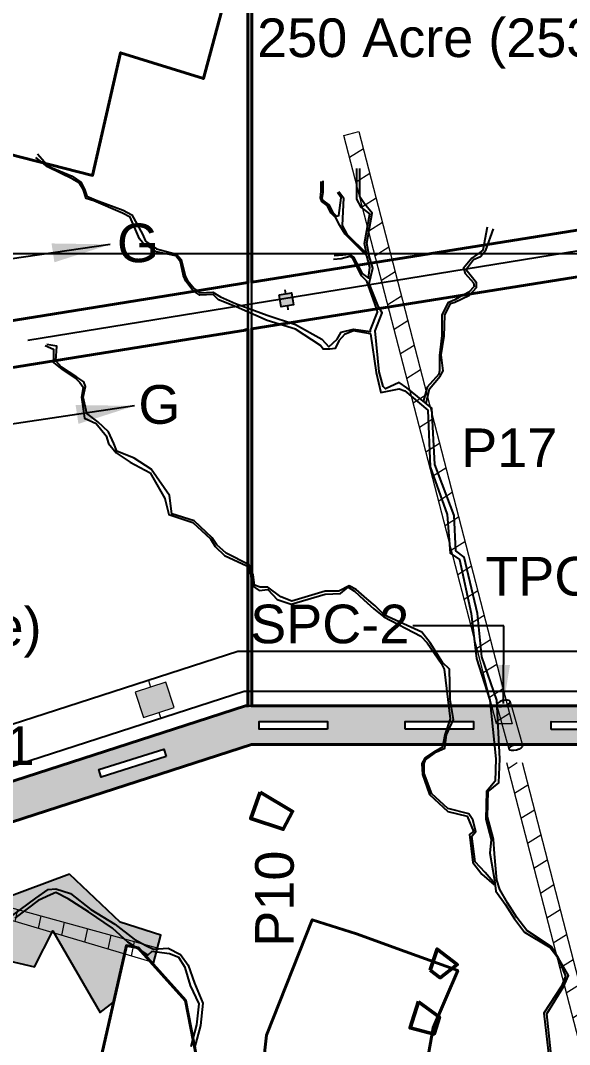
# Model space of a CAD drawing. Header units: metres. Extents: x 201400 to 215600, y 173235 to 1738400.
# Drawn here: x 206369 to 207079, y 1735476 to 1736801 of the extents above; entities that cross this region are included whole.
import ezdxf

# ---------------------------------------------------------------- set-up
doc = ezdxf.new("R2010")
doc.units = ezdxf.units.M
doc.layers.add('250Acres', color=7, linetype='Continuous', lineweight=25)
for name, color, linetype in [('400 KV POWER LINE', 1, 'Continuous'), ('A-BLDG-FPRT', 7, 'Continuous'), ('GRID LINES', 250, 'Continuous'), ('name power lines', 1, 'Continuous'), ('Names', 1, 'Continuous'), ('new streem', 7, 'Continuous'), ('SINGLE PIPE CULVERT', 7, 'Continuous')]:
    doc.layers.add(name, color=color, linetype=linetype)
doc.layers.add('STREAM', color=7, linetype='Continuous', lineweight=0, true_color=0x3dcfff)
doc.layers.add('WELL', color=7, linetype='Continuous', true_color=0x3dcfff)
doc.styles.get("Standard").update_dxf_attribs({"font": 'arial.ttf', "height": 50})
doc.linetypes.add('ZIGZAG', pattern='A,0.0001,-0.2,[131,ltypeshp.shx,S=0.2,R=0,X=-0.2,Y=0],-0.4,[131,ltypeshp.shx,S=0.2,R=180,X=0.2,Y=0],-0.2', length=0.8001)
doc.dimstyles.get("Standard").update_dxf_attribs({"dimtxt": 50, "dimasz": 0.18, "dimexe": 0.18, "dimexo": 0.0625, "dimgap": 0.09, "dimtad": 0, "dimtih": 1, "dimtoh": 1, "dimdec": 4, "dimzin": 0, "dimdsep": 46, "dimtxsty": 'Standard', "dimcen": 0.09, "dimadec": 0, "dimazin": 0, "dimtfac": 1, "dimtdec": 4, "dimtofl": 0, "dimtmove": 0, "dimatfit": 3, "dimfxl": 1, "dimtolj": 1, "dimtzin": 0, "dimarcsym": 0})

# ---------------------------------------------------------------- blocks, each defined once
blk = doc.blocks.new('SINGLE PIPE CULVERT')
blk.add_ellipse((-78.7, 2), major_axis=(0, 9.01), ratio=0.414752)
at = {"extrusion": (0, 0, -1)}
blk.add_ellipse((-19.6, 2), major_axis=(0, 9.01), ratio=0.414752, dxfattribs=at)
at = {"layer": 'name power lines', "color": 0, "linetype": 'Continuous', "lineweight": 9, "ltscale": 190}
for p, q in [((-19.8, 11), (-78.5, 11)), ((-19.8, -7), (-78.5, -7))]:
    blk.add_line(p, q, dxfattribs=at)
blk = doc.blocks.new('tmt')
at = {"layer": 'Names', "linetype": 'Continuous', "lineweight": 9, "ltscale": 50}
h = blk.add_hatch(color=253, dxfattribs=at)
h.dxf.hatch_style = 1
h.paths.add_polyline_path([(15.1, -17.1), (-22.8, 0.9), (-37.6, -30.2), (0.3, -48.3)])
at = {"layer": 'Names', "color": 253, "linetype": 'Continuous', "lineweight": 9, "ltscale": 50}
for p, q in [((0, 0), (-3.8, -8.1)), ((-18.7, -39.2), (-22.2, -46.6))]:
    blk.add_line(p, q, dxfattribs=at)
blk.add_lwpolyline([(15.1, -17.1), (-22.8, 0.9), (-37.6, -30.2), (0.3, -48.3)], close=True, dxfattribs=at)

msp = doc.modelspace()

# ---------------------------------------------------------------- hatches: boundary and pattern name
h = msp.add_hatch(color=253)
h.dxf.hatch_style = 1
h.paths.add_polyline_path([(206668.2, 1736904.1), (206814.5, 1736861.3), (206808.3, 1736973.9), (206795.7, 1737126.3), (206752.4, 1737304.9), (206698.6, 1737578.4), (206707.2, 1737661.2), (206721.2, 1737788), (206710.6, 1737917.9), (206705.5, 1737919.1), (206716.2, 1737788), (206702.2, 1737661.8), (206693.5, 1737578.2), (206747.5, 1737303.8), (206790.8, 1737125.5), (206803.3, 1736973.5), (206809.2, 1736868.1), (206668.2, 1736909.4), (206663.2, 1736910.8), (206663.2, 1736462.2), (206663.2, 1735914.5), (206668.2, 1735914.5), (206668.2, 1736402.6)])
h = msp.add_hatch(color=253)
h.dxf.hatch_style = 1
h.paths.add_polyline_path([(205536.4, 1735498.4), (206667.9, 1735864.5), (206660, 1735914.5), (206597.5, 1735894.3), (205917.7, 1735674.3), (205691.2, 1735601), (204361.4, 1735170.8), (204347.2, 1735166.2), (204350.5, 1735154.1), (204353.5, 1735145.1), (204355.3, 1735139.4), (204357.3, 1735130), (204360.6, 1735118), (204533, 1735173.7), (205284.8, 1735417), (205337.6, 1735434.1)])
h.paths.add_polyline_path([(205329.5, 1735451.9), (205245.4, 1735425.3), (205242.4, 1735434.8), (205326.5, 1735461.4)], flags=16)
h.paths.add_polyline_path([(205447.1, 1735501), (205531.2, 1735527.7), (205534.2, 1735518.1), (205450.1, 1735491.5)], flags=16)
h.paths.add_polyline_path([(205124.9, 1735385.7), (205040.7, 1735359), (205037.7, 1735368.6), (205121.8, 1735395.2)], flags=16)
h.paths.add_polyline_path([(205651.7, 1735567.2), (205735.9, 1735593.9), (205738.9, 1735584.4), (205654.8, 1735557.7)], flags=16)
h.paths.add_polyline_path([(204920.2, 1735319.5), (204836, 1735292.8), (204833, 1735302.3), (204917.2, 1735329)], flags=16)
h.paths.add_polyline_path([(205859.4, 1735623.9), (205856.4, 1735633.5), (205940.6, 1735660.1), (205943.6, 1735650.6)], flags=16)
h.paths.add_polyline_path([(204712.5, 1735262.8), (204715.5, 1735253.2), (204631.3, 1735226.6), (204628.3, 1735236.1)], flags=16)
h.paths.add_polyline_path([(206064.1, 1735690.2), (206061.1, 1735699.7), (206145.3, 1735726.4), (206148.3, 1735716.8)], flags=16)
h.paths.add_polyline_path([(204507.8, 1735196.5), (204510.8, 1735187), (204426.7, 1735160.4), (204423.6, 1735169.9)], flags=16)
h.paths.add_polyline_path([(206268.8, 1735756.4), (206265.8, 1735765.9), (206349.9, 1735792.6), (206353, 1735783)], flags=16)
h.paths.add_polyline_path([(206473.5, 1735822.6), (206470.5, 1735832.1), (206554.6, 1735858.8), (206557.6, 1735849.3)], flags=16)
h = msp.add_hatch(color=253)
h.dxf.hatch_style = 1
h.paths.add_polyline_path([(208214.3, 1735914.5), (206660, 1735914.5), (206667.9, 1735864.5), (206866.8, 1735864.5), (207010.8, 1735864.5), (208203.2, 1735864.5), (208593.6, 1735682.5), (209447.8, 1735284.3), (209506.4, 1735312.1), (208785.3, 1735648.3)])
h.paths.add_polyline_path([(207055.6, 1735884.2), (207055.6, 1735894.2), (207143.9, 1735894.1), (207143.9, 1735884.1)], flags=16)
h.paths.add_polyline_path([(206955, 1735884.4), (206866.8, 1735884.5), (206866.8, 1735894.5), (206955.1, 1735894.4)], flags=16)
h.paths.add_polyline_path([(207244.4, 1735884.5), (207244.4, 1735894.5), (207332.7, 1735894.4), (207332.7, 1735884.4)], flags=16)
h.paths.add_polyline_path([(206766.2, 1735884.4), (206678, 1735884.5), (206678, 1735894.5), (206766.2, 1735894.4)], flags=16)
h.paths.add_polyline_path([(207433.2, 1735884.5), (207433.3, 1735894.5), (207521.5, 1735894.4), (207521.5, 1735884.4)], flags=16)
h.paths.add_polyline_path([(207622.1, 1735884.5), (207622.1, 1735894.5), (207710.3, 1735894.4), (207710.3, 1735884.4)], flags=16)
h.paths.add_polyline_path([(207810.9, 1735884.5), (207810.9, 1735894.5), (207899.2, 1735894.4), (207899.1, 1735884.4)], flags=16)
h.paths.add_polyline_path([(207999.7, 1735884.5), (207999.7, 1735894.5), (208088, 1735894.4), (208088, 1735884.4)], flags=16)
h.paths.add_polyline_path([(208213.7, 1735881.7), (208217.9, 1735890.7), (208297.9, 1735853.3), (208293.6, 1735844.2)], flags=16)
h.paths.add_polyline_path([(208367.5, 1735809.9), (208371.7, 1735819), (208451.7, 1735781.6), (208447.5, 1735772.5)], flags=16)
h.paths.add_polyline_path([(208521.3, 1735738.2), (208525.6, 1735747.3), (208605.5, 1735709.9), (208601.3, 1735700.8)], flags=16)
h.paths.add_polyline_path([(208675.1, 1735666.5), (208679.4, 1735675.6), (208759.3, 1735638.2), (208755.1, 1735629.1)], flags=16)
h.paths.add_polyline_path([(208828.9, 1735594.8), (208833.2, 1735603.9), (208913.1, 1735566.5), (208908.9, 1735557.4)], flags=16)
h.paths.add_polyline_path([(208982.8, 1735523.1), (208987, 1735532.2), (209066.9, 1735494.8), (209062.7, 1735485.7)], flags=16)
h.paths.add_polyline_path([(209136.6, 1735451.4), (209140.8, 1735460.5), (209220.8, 1735423), (209216.5, 1735414)], flags=16)
h.paths.add_polyline_path([(209290.4, 1735379.7), (209294.6, 1735388.8), (209374.6, 1735351.3), (209370.3, 1735342.3)], flags=16)
at = {"layer": 'name power lines', "linetype": 'Continuous', "ltscale": 190}
h = msp.add_hatch(color=1, dxfattribs=at)
h.paths.add_polyline_path([(201640, 1735685.8), (201655.8, 1735688), (201658, 1735672.2), (201642.2, 1735670)])
h.paths.add_polyline_path([(202044, 1735744.8), (202059.8, 1735747), (202062, 1735731.2), (202046.2, 1735729)])
h.paths.add_polyline_path([(202465, 1735801.8), (202480.8, 1735804), (202483, 1735788.2), (202467.2, 1735786)])
h.paths.add_polyline_path([(202891, 1735863.8), (202906.8, 1735866), (202909, 1735850.2), (202893.2, 1735848)])
h.paths.add_polyline_path([(203298, 1735920.8), (203313.8, 1735923), (203316, 1735907.2), (203300.2, 1735905)])
h.paths.add_polyline_path([(203725, 1735982.8), (203740.8, 1735985), (203743, 1735969.2), (203727.2, 1735967)])
h.paths.add_polyline_path([(204121, 1736037.8), (204136.8, 1736040), (204139, 1736024.2), (204123.2, 1736022)])
h.paths.add_polyline_path([(204548, 1736095.8), (204563.8, 1736098), (204566, 1736082.2), (204550.2, 1736080)])
h.paths.add_polyline_path([(204985.8, 1736168.6), (205001.6, 1736171.2), (205004.2, 1736155.4), (204988.4, 1736152.8)])
h.paths.add_polyline_path([(205407.8, 1736238.6), (205423.6, 1736241.2), (205426.2, 1736225.4), (205410.4, 1736222.8)])
h.paths.add_polyline_path([(205839.8, 1736307.6), (205855.6, 1736310.2), (205858.2, 1736294.4), (205842.4, 1736291.8)])
h.paths.add_polyline_path([(206269.8, 1736375.6), (206285.6, 1736378.2), (206288.2, 1736362.4), (206272.4, 1736359.8)])
h.paths.add_polyline_path([(206703.8, 1736446.6), (206719.6, 1736449.2), (206722.2, 1736433.4), (206706.4, 1736430.8)])
h.paths.add_polyline_path([(207133.8, 1736514.6), (207149.6, 1736517.2), (207152.2, 1736501.4), (207136.4, 1736498.8)])
h.paths.add_polyline_path([(207574.8, 1736586.6), (207590.6, 1736589.2), (207593.2, 1736573.4), (207577.4, 1736570.8)])
h.paths.add_polyline_path([(207987.8, 1736653.6), (208003.6, 1736656.2), (208006.2, 1736640.4), (207990.4, 1736637.8)])
h.paths.add_polyline_path([(208422.8, 1736723.6), (208438.6, 1736726.2), (208441.2, 1736710.4), (208425.4, 1736707.8)])
at = {"layer": 'new streem'}
h = msp.add_hatch(color=151, dxfattribs=at)
h.dxf.hatch_style = 1
h.paths.add_polyline_path([(206432.7, 1735697), (206313.1, 1735652.6), (206176.2, 1735736.4), (206126.5, 1735644.9), (206267, 1735605.2), (206387.3, 1735577.1), (206410.9, 1735623.4), (206472, 1735518.1), (206489.6, 1735531.2), (206506.2, 1735604.4), (206521.4, 1735601.4), (206540.5, 1735580.1), (206550.5, 1735618), (206497.9, 1735634.9)])
at = {"layer": 'STREAM'}
h = msp.add_hatch(dxfattribs=at)
h.set_pattern_fill('ANSI31', color=256, scale=250, angle=-12.8183)
h.set_pattern_definition([(32.1817137, (-395705.843, 60162.486), (-16.6439432, 26.4488498), [])])
h.paths.add_polyline_path([(207005.1, 1735891.2), (206984.8, 1735891.2), (206787.5, 1736652.7), (206806.9, 1736657.7)])
h = msp.add_hatch(dxfattribs=at)
h.set_pattern_fill('ANSI31', color=256, scale=10, angle=-12.8183)
h.set_pattern_definition([(32.1817, (199283.48, 1731503.185), (-16.91025, 26.87203), [])])
h.paths.add_polyline_path([(207122.6, 1735124.1), (207101.3, 1735118), (207120.2, 1735231.6), (207120.5, 1735367.5), (206997.8, 1735841.2), (207018, 1735841.2), (207140.5, 1735367.5), (207140.2, 1735230)])
h = msp.add_hatch(dxfattribs=at)
h.set_pattern_fill('ANSI31', color=256, scale=250, angle=33.2382)
h.set_pattern_definition([(78.2381867, (995193.838, 139528.527), (-30.59385827, 6.37011275), [])])
h.paths.add_polyline_path([(206152.9, 1735697.9), (206172.7, 1735704.3), (206545.7, 1735601.8), (206540.6, 1735582.6)])

# ---------------------------------------------------------------- linework, layer by layer
at = {"color": 1, "linetype": 'Continuous', "ltscale": 50}
for p, q in [((206710.9, 1736452.8), (206711.7, 1736447.9)), ((206714.3, 1736432.1), (206715.1, 1736427.2))]:
    msp.add_line(p, q, dxfattribs=at)
at = {"color": 7}
msp.add_line((206585, 1735909.5), (206585, 1735909.5), dxfattribs=at)
msp.add_line((206585, 1735909.5), (206585, 1735909.5), dxfattribs=at)
at = {"color": 1, "flags": 128}
msp.add_lwpolyline([(206668.2, 1736904.1), (206814.5, 1736861.3), (206808.3, 1736973.9), (206795.7, 1737126.3), (206752.4, 1737304.9), (206698.6, 1737578.4), (206707.2, 1737661.2), (206721.2, 1737788), (206710.6, 1737917.9), (206705.5, 1737919.1), (206716.2, 1737788), (206702.2, 1737661.8), (206693.5, 1737578.2), (206747.5, 1737303.8), (206790.8, 1737125.5), (206803.3, 1736973.5), (206809.2, 1736868.1), (206668.2, 1736909.4), (206663.2, 1736910.8), (206663.2, 1736462.2), (206663.2, 1735914.5), (206668.2, 1735914.5), (206668.2, 1736402.6)], close=True, dxfattribs=at)
at = {"color": 6, "flags": 128}
for points in [[(206663.2, 1735914.5), (206663.2, 1736909.4)], [(206668.2, 1735914.5), (206668.2, 1736904.1)]]:
    msp.add_lwpolyline(points, dxfattribs=at)
at = {"color": 1, "linetype": 'Continuous', "ltscale": 50}
msp.add_lwpolyline([(206703.8, 1736446.6), (206719.6, 1736449.2), (206722.2, 1736433.4), (206706.4, 1736430.8), (206703.8, 1736446.6)], dxfattribs=at)
at = {"color": 253}
for points in [[(208228.9, 1735984.8), (206650.3, 1735984.8), (204441.7, 1735270.2)], [(209512.1, 1735329.6), (208217.4, 1735933.2), (206658.4, 1735933.2), (204457.7, 1735221.2)]]:
    msp.add_lwpolyline(points, dxfattribs=at)
at = {"flags": 128}
for points in [[(208214.3, 1735914.5), (206660, 1735914.5)], [(208203.2, 1735864.5), (206667.9, 1735864.5)]]:
    msp.add_lwpolyline(points, dxfattribs=at)
at = {"layer": '250Acres', "color": 5, "lineweight": 40, "flags": 128}
for points in [[(207277.6, 1737814.5), (207265.4, 1737813.2), (207243.4, 1737714), (207220.8, 1737615.5), (207153.2, 1737659.2), (207020.4, 1737744.9), (206901.6, 1737821.1), (206916.1, 1737870.6), (206710.6, 1737917.9), (206721.2, 1737788), (206707.3, 1737661.8), (206698.6, 1737578.4), (206752.4, 1737304.9), (206795.7, 1737126.3), (206808.3, 1736973.9), (206814.5, 1736861.3), (206668.2, 1736904.1), (206668.2, 1736463), (207235, 1736553.5), (207277.6, 1736560.3)], [(207277.6, 1736499.5), (207176, 1736483.4), (206668.2, 1736402.6), (206668.2, 1735914.5), (207235, 1735914.5), (207277.6, 1735914.5)], [(206663.2, 1736401.8), (206660, 1736401.2), (206660, 1736400.9), (206597.5, 1736390.9), (205326.3, 1736186.5), (205347.8, 1736180.1), (205346.8, 1736177.5), (205397.3, 1736031.4), (205528.1, 1736073.8), (205613.6, 1735826.1), (205691.2, 1735601), (205917.7, 1735674.3), (206597.5, 1735894.3), (206660, 1735914.5), (206663.2, 1735914.5)]]:
    msp.add_lwpolyline(points, close=True, dxfattribs=at)
for points in [[(205487.1, 1736958.1), (205505.3, 1736783.2), (205490.4, 1736751.2), (205474, 1736691.7), (205461.6, 1736658.2), (205345.3, 1736705.2), (205323.7, 1736673.6), (205320.9, 1736643.1), (205269.9, 1736452), (205243.2, 1736336), (205219.8, 1736229.6), (206597.5, 1736451.6), (206663.2, 1736462.2), (206663.2, 1736910.8)], [(206631.5, 1736822.6), (206605.6, 1736726.1), (206498.6, 1736759.7), (206462.4, 1736600.9), (206281.5, 1736647.1), (206164.3, 1736679.6), (206127.7, 1736559.9), (206099.6, 1736469.9), (205924.7, 1736529.5), (205836.7, 1736559.6), (205872.2, 1736640.3), (205766.7, 1736685.9), (205732.1, 1736671.6), (205672.2, 1736695.1), (205587.3, 1736726.2), (205533, 1736810.9)], [(207165, 1735294), (207165, 1735864.5), (207010.8, 1735864.5), (206866.8, 1735864.5), (206667.9, 1735864.5), (205679.1, 1735544.6)], [(206678.5, 1735409.9), (206687.4, 1735488.8), (206746.5, 1735638), (206803.7, 1735619.5), (206866.8, 1735596.7), (206934.7, 1735572.2), (206902.9, 1735498.3), (206879.6, 1735367.4)], [(206409.4, 1735177.4), (206506.2, 1735604.4), (206521.4, 1735601.4), (206582.4, 1735533.6), (206607, 1735407.5)]]:
    msp.add_lwpolyline(points, dxfattribs=at)
at = {"layer": '250Acres', "color": 3, "flags": 128}
msp.add_lwpolyline([(205691.2, 1735601), (206660, 1735914.5), (206668.2, 1735914.5), (207277.6, 1735914.5), (207817.5, 1735914.5), (208017.5, 1735923.1), (208215.2, 1735923.1), (208825.8, 1735629.4)], dxfattribs=at)
at = {"layer": '400 KV POWER LINE', "linetype": 'ZIGZAG', "ltscale": 50, "elevation": 302.5}
msp.add_lwpolyline([(206378.5, 1736387.6), (207147, 1736513)], dxfattribs=at)
msp.add_lwpolyline([(206378.5, 1736387.6), (207147, 1736513)], dxfattribs=at)
at = {"layer": 'A-BLDG-FPRT', "color": 2}
for points in [[(206766.2, 1735884.4), (206678, 1735884.5), (206678, 1735894.5), (206766.2, 1735894.4), (206766.2, 1735884.4)], [(206866.8, 1735884.5), (206866.8, 1735894.5), (206955.1, 1735894.4), (206955, 1735884.4), (206866.8, 1735884.5)], [(207055.6, 1735884.2), (207055.6, 1735894.2), (207143.9, 1735894.1), (207143.9, 1735884.1), (207055.6, 1735884.2)], [(206557.6, 1735849.3), (206473.5, 1735822.6), (206470.5, 1735832.1), (206554.6, 1735858.8), (206557.6, 1735849.3)]]:
    msp.add_lwpolyline(points, close=True, dxfattribs=at)
at = {"layer": 'GRID LINES', "color": 9, "linetype": 'Continuous'}
msp.add_line((201500, 1736500), (215500, 1736500), dxfattribs=at)
at = {"layer": 'name power lines', "color": 0, "linetype": 'Continuous', "ltscale": 50}
for points in [[(206669.9, 1735914.5), (207998.7, 1735914.5)], [(204361.4, 1735170.8), (206265.5, 1735786.8), (206587.9, 1735891.2)]]:
    msp.add_lwpolyline(points, dxfattribs=at)
at = {"layer": 'new streem', "color": 151, "flags": 128}
msp.add_lwpolyline([(206432.7, 1735697), (206313.1, 1735652.6), (206176.2, 1735736.4), (206126.5, 1735644.9), (206267, 1735605.2), (206387.3, 1735577.1), (206410.9, 1735623.4), (206472, 1735518.1), (206489.6, 1735531.2), (206506.2, 1735604.4), (206521.4, 1735601.4), (206540.5, 1735580.1), (206550.5, 1735618), (206497.9, 1735634.9)], close=True, dxfattribs=at)
at = {"layer": 'STREAM'}
for points in [[(207005.1, 1735891.2), (206984.8, 1735891.2), (206787.5, 1736652.7), (206806.9, 1736657.7), (207005.1, 1735891.2)], [(206817, 1736496.9), (206789, 1736525.1), (206782, 1736536), (206777.1, 1736546), (206771.1, 1736551.9), (206765.9, 1736562), (206758.9, 1736567.1), (206757, 1736572), (206758, 1736580), (206758, 1736593)], [(206774.7, 1736497.1), (206786, 1736498), (206794, 1736499), (206800, 1736495), (206811, 1736474), (206819.1, 1736468.1), (206821, 1736482), (206817, 1736497), (206817, 1736497), (206817, 1736497), (206817, 1736497), (206817, 1736497), (206817, 1736497)], [(206997.8, 1735841.2), (207120.5, 1735367.5), (207120.2, 1735231.6), (207101.3, 1735118)], [(207018, 1735841.2), (207140.5, 1735367.5), (207140.2, 1735230), (207122.6, 1735124.1)], [(206152.9, 1735697.9), (206172.7, 1735704.3), (206545.7, 1735601.8), (206540.6, 1735582.6), (206152.9, 1735697.9)]]:
    msp.add_lwpolyline(points, dxfattribs=at)
for points, elevation in [([(206822, 1736396), (206800, 1736400), (206788, 1736395), (206781, 1736387), (206776, 1736377), (206769.1, 1736376.1), (206760.8, 1736376.1), (206757, 1736381), (206725, 1736402), (206688, 1736413), (206648, 1736431), (206625, 1736440), (206618.1, 1736447), (206601, 1736446), (206592, 1736452), (206583, 1736464), (206580, 1736471), (206576, 1736489), (206570, 1736497), (206545, 1736502), (206527.1, 1736514.1), (206523, 1736519), (206511, 1736547), (206501, 1736552), (206464, 1736568), (206454, 1736570.9), (206450, 1736583), (206445.1, 1736591.1), (206437, 1736596), (206404, 1736612), (206393, 1736621), (206389, 1736624)], 300), ([(206391, 1736629), (206397, 1736622), (206405, 1736613), (206436, 1736600), (206447, 1736592), (206452, 1736583), (206455, 1736574), (206467, 1736569), (206502, 1736556), (206513, 1736550), (206527, 1736525), (206531, 1736516), (206545, 1736506), (206571, 1736499), (206577, 1736492), (206582, 1736471), (206585, 1736465), (206594, 1736454), (206601, 1736449), (206618, 1736450), (206628, 1736444), (206647, 1736435), (206688, 1736420), (206725, 1736408), (206759, 1736389), (206768, 1736379), (206778.9, 1736389), (206784, 1736398), (206800, 1736402), (206822, 1736398.9), (206822, 1736401), (206831, 1736423.9), (206830, 1736427.9), (206817, 1736464), (206810.1, 1736470.9), (206799, 1736494), (206795.1, 1736496), (206784, 1736492.9), (206773.9, 1736492)], 316.8), ([(206781, 1736580), (206787, 1736572), (206785, 1736536), (206791.1, 1736525), (206816.8, 1736500.1), (206814, 1736513), (206821.1, 1736551), (206809.9, 1736560), (206804, 1736570), (206804, 1736610)], 310.2), ([(207056, 1735459), (207050, 1735516), (207072, 1735552.1), (207078, 1735566), (207065, 1735588.1), (207056, 1735603), (207024, 1735624), (207011, 1735641), (206999, 1735660), (206989, 1735677), (206985, 1735689), (206982, 1735723), (206981, 1735742), (206973, 1735771), (206974, 1735804), (206988, 1735815), (206989, 1735846), (206985, 1735922), (206966, 1735978), (206960, 1736034), (206943, 1736107), (206932, 1736115), (206930, 1736161), (206905, 1736227), (206901, 1736299.9), (206869, 1736326), (206859, 1736333), (206841.2, 1736325), (206838, 1736328), (206833, 1736347), (206828, 1736400), (206837, 1736423), (206832, 1736431), (206820, 1736461), (206825, 1736481), (206820, 1736497), (206817, 1736513.1), (206824, 1736552), (206814, 1736564), (206808, 1736573), (206808, 1736610)], 298.6), ([(206760, 1736594), (206760, 1736579), (206759, 1736571), (206759.9, 1736569), (206768, 1736563), (206773, 1736553), (206778, 1736548), (206778, 1736548), (206778, 1736548)], 310.9), ([(206778, 1736548), (206781, 1736549), (206784, 1736571.9), (206779, 1736579)], 308.8), ([(206972.9, 1736534), (206967, 1736504), (206963, 1736501), (206953, 1736494), (206942, 1736481), (206944.1, 1736474), (206955.1, 1736461.9), (206956, 1736457), (206949, 1736450), (206936, 1736443), (206931, 1736440), (206922, 1736436), (206913.9, 1736420), (206914, 1736394), (206911, 1736368), (206911.1, 1736348), (206910, 1736343.9), (206895, 1736327), (206890, 1736308)], 313.5), ([(206894, 1736306.1), (206898, 1736325), (206912, 1736341), (206915.9, 1736348), (206913, 1736369), (206917, 1736393), (206918, 1736420), (206925.1, 1736435), (206931, 1736437), (206939, 1736441), (206950, 1736446), (206959, 1736456), (206959, 1736462), (206947, 1736477), (206946, 1736480), (206955, 1736492), (206964, 1736496), (206970.9, 1736504.1), (206981, 1736532)], 307.8), ([(206822, 1736396), (206822, 1736396), (206822, 1736396), (206822, 1736396), (206822, 1736396), (206822, 1736396), (206822, 1736396), (206822, 1736396), (206822, 1736396), (206822, 1736396), (206822, 1736396), (206829, 1736346), (206835, 1736319.9), (206859, 1736325), (206866.1, 1736322), (206896, 1736297), (206899, 1736224), (206921, 1736162), (206925, 1736112), (206936.9, 1736103.9), (206952, 1736034), (206959, 1735976), (206976, 1735921.9), (206984, 1735846), (206983, 1735817), (206972, 1735804), (206971, 1735768.1), (206978, 1735741.9), (206976, 1735724), (206982, 1735689), (206984, 1735675), (206996, 1735658), (207008, 1735639), (207021, 1735622), (207054, 1735602), (207064, 1735589), (207074, 1735565), (207069, 1735552), (207046, 1735517), (207053, 1735457)], 308.1), ([(206983, 1735684), (206970, 1735698.9), (206957, 1735713), (206953, 1735746), (206958, 1735751.9), (206954, 1735767), (206949.1, 1735774.9), (206922, 1735782), (206901, 1735801), (206891.1, 1735827), (206891, 1735840), (206893, 1735844.9), (206907.1, 1735855.1), (206918, 1735860), (206920, 1735877), (206929, 1735897), (206925, 1735923), (206924, 1735962), (206915, 1735970.9), (206899, 1735996), (206888, 1736010.1), (206840, 1736032), (206828, 1736044), (206817, 1736053), (206803.1, 1736065), (206794, 1736070), (206781, 1736063), (206763, 1736063), (206720, 1736050), (206706, 1736055.9), (206689, 1736068), (206679, 1736068), (206671.9, 1736070.8), (206670, 1736084), (206665, 1736097), (206635, 1736112), (206623, 1736123), (206617, 1736132), (206593.9, 1736153.9), (206565, 1736163), (206561.9, 1736187), (206538, 1736220.9), (206516, 1736235), (206493.9, 1736244), (206490, 1736254), (206483, 1736269), (206469, 1736282.1), (206455, 1736293), (206450.1, 1736314), (206453, 1736328), (206451, 1736334), (206442, 1736340), (206422, 1736353), (206415, 1736361), (206416, 1736380), (206403, 1736382)], 307.4), ([(206400.9, 1736381), (206411.9, 1736376), (206412, 1736359), (206423, 1736350), (206441, 1736337.9), (206446, 1736333), (206450, 1736327), (206448, 1736314), (206451.9, 1736287), (206467, 1736280), (206480, 1736264), (206483, 1736254), (206493, 1736242), (206511, 1736230), (206537, 1736216), (206556, 1736183), (206561, 1736162), (206592, 1736152), (206614.9, 1736130.9), (206621, 1736121), (206633, 1736109), (206662, 1736096), (206667, 1736084), (206668, 1736071), (206678, 1736063.9), (206689, 1736065), (206701.1, 1736052.1), (206719, 1736046), (206763, 1736059), (206783, 1736060), (206793, 1736068), (206801, 1736063), (206813, 1736052), (206826, 1736040), (206839, 1736030), (206887, 1736005), (206895, 1735996), (206913, 1735970), (206917, 1735962), (206922, 1735922.9), (206925, 1735898), (206918, 1735877), (206915, 1735861), (206906, 1735856), (206892, 1735847), (206888, 1735840), (206889, 1735826), (206898, 1735800), (206922, 1735778), (206947, 1735772), (206955, 1735752), (206950, 1735748), (206954, 1735712), (206966, 1735697.1), (206981.9, 1735683)], 316.9), ([(206359, 1735644), (206389, 1735666), (206405, 1735677), (206415, 1735678), (206434, 1735672), (206460, 1735651), (206491, 1735632), (206516, 1735613), (206532, 1735604.1), (206541, 1735600), (206560, 1735601), (206576, 1735593), (206586, 1735579), (206594, 1735556), (206605, 1735530), (206602, 1735501), (206594, 1735472)], 301.6), ([(206590, 1735474), (206597, 1735502), (206600, 1735529), (206589, 1735553), (206582, 1735576), (206574, 1735589), (206561.9, 1735594), (206539, 1735597), (206534, 1735592), (206508, 1735609), (206488, 1735627), (206457, 1735648), (206430.9, 1735665.1), (206415, 1735673), (206408, 1735670), (206392, 1735663), (206362, 1735640)], 296.2)]:
    msp.add_lwpolyline(points, dxfattribs=dict(at, elevation=elevation))
at = {"layer": 'STREAM', "linetype": 'Continuous', "lineweight": 25}
for points, elevation in [([(206822, 1736396), (206800, 1736400), (206788, 1736395), (206781, 1736387), (206776, 1736377), (206769.1, 1736376.1), (206760.8, 1736376.1), (206757, 1736381), (206725, 1736402), (206688, 1736413), (206648, 1736431), (206625, 1736440), (206618.1, 1736447), (206601, 1736446), (206592, 1736452), (206583, 1736464), (206580, 1736471), (206576, 1736489), (206570, 1736497), (206545, 1736502), (206527.1, 1736514.1), (206523, 1736519), (206511, 1736547), (206501, 1736552), (206464, 1736568), (206454, 1736570.9), (206450, 1736583), (206445.1, 1736591.1), (206437, 1736596), (206404, 1736612), (206393, 1736621), (206389, 1736624)], 300), ([(206822, 1736396), (206800, 1736400), (206788, 1736395), (206781, 1736387), (206776, 1736377), (206769.1, 1736376.1), (206760.8, 1736376.1), (206757, 1736381), (206725, 1736402), (206688, 1736413), (206648, 1736431), (206625, 1736440), (206618.1, 1736447), (206601, 1736446), (206592, 1736452), (206583, 1736464), (206580, 1736471), (206576, 1736489), (206570, 1736497), (206545, 1736502), (206527.1, 1736514.1), (206523, 1736519), (206511, 1736547), (206501, 1736552), (206464, 1736568), (206454, 1736570.9), (206450, 1736583), (206445.1, 1736591.1), (206437, 1736596), (206404, 1736612), (206393, 1736621), (206389, 1736624)], 300), ([(206391, 1736629), (206397, 1736622), (206405, 1736613), (206436, 1736600), (206447, 1736592), (206452, 1736583), (206455, 1736574), (206467, 1736569), (206502, 1736556), (206513, 1736550), (206527, 1736525), (206531, 1736516), (206545, 1736506), (206571, 1736499), (206577, 1736492), (206582, 1736471), (206585, 1736465), (206594, 1736454), (206601, 1736449), (206618, 1736450), (206628, 1736444), (206647, 1736435), (206688, 1736420), (206725, 1736408), (206759, 1736389), (206768, 1736379), (206778.9, 1736389), (206784, 1736398), (206800, 1736402), (206822, 1736398.9), (206822, 1736401), (206831, 1736423.9), (206830, 1736427.9), (206817, 1736464), (206810.1, 1736470.9), (206799, 1736494), (206795.1, 1736496), (206784, 1736492.9), (206773.9, 1736492)], 316.8), ([(206391, 1736629), (206397, 1736622), (206405, 1736613), (206436, 1736600), (206447, 1736592), (206452, 1736583), (206455, 1736574), (206467, 1736569), (206502, 1736556), (206513, 1736550), (206527, 1736525), (206531, 1736516), (206545, 1736506), (206571, 1736499), (206577, 1736492), (206582, 1736471), (206585, 1736465), (206594, 1736454), (206601, 1736449), (206618, 1736450), (206628, 1736444), (206647, 1736435), (206688, 1736420), (206725, 1736408), (206759, 1736389), (206768, 1736379), (206778.9, 1736389), (206784, 1736398), (206800, 1736402), (206822, 1736398.9), (206822, 1736401), (206831, 1736423.9), (206830, 1736427.9), (206817, 1736464), (206810.1, 1736470.9), (206799, 1736494), (206795.1, 1736496), (206784, 1736492.9), (206773.9, 1736492)], 316.8), ([(206781, 1736580), (206787, 1736572), (206785, 1736536), (206791.1, 1736525), (206816.8, 1736500.1), (206814, 1736513), (206821.1, 1736551), (206809.9, 1736560), (206804, 1736570), (206804, 1736610)], 310.2), ([(206781, 1736580), (206787, 1736572), (206785, 1736536), (206791.1, 1736525), (206816.8, 1736500.1), (206814, 1736513), (206821.1, 1736551), (206809.9, 1736560), (206804, 1736570), (206804, 1736610)], 310.2), ([(207056, 1735459), (207050, 1735516), (207072, 1735552.1), (207078, 1735566), (207065, 1735588.1), (207056, 1735603), (207024, 1735624), (207011, 1735641), (206999, 1735660), (206989, 1735677), (206985, 1735689), (206982, 1735723), (206981, 1735742), (206973, 1735771), (206974, 1735804), (206988, 1735815), (206989, 1735846), (206985, 1735922), (206966, 1735978), (206960, 1736034), (206943, 1736107), (206932, 1736115), (206930, 1736161), (206905, 1736227), (206901, 1736299.9), (206869, 1736326), (206859, 1736333), (206841.2, 1736325), (206838, 1736328), (206833, 1736347), (206828, 1736400), (206837, 1736423), (206832, 1736431), (206820, 1736461), (206825, 1736481), (206820, 1736497), (206817, 1736513.1), (206824, 1736552), (206814, 1736564), (206808, 1736573), (206808, 1736610)], 298.6), ([(207056, 1735459), (207050, 1735516), (207072, 1735552.1), (207078, 1735566), (207065, 1735588.1), (207056, 1735603), (207024, 1735624), (207011, 1735641), (206999, 1735660), (206989, 1735677), (206985, 1735689), (206982, 1735723), (206981, 1735742), (206973, 1735771), (206974, 1735804), (206988, 1735815), (206989, 1735846), (206985, 1735922), (206966, 1735978), (206960, 1736034), (206943, 1736107), (206932, 1736115), (206930, 1736161), (206905, 1736227), (206901, 1736299.9), (206869, 1736326), (206859, 1736333), (206841.2, 1736325), (206838, 1736328), (206833, 1736347), (206828, 1736400), (206837, 1736423), (206832, 1736431), (206820, 1736461), (206825, 1736481), (206820, 1736497), (206817, 1736513.1), (206824, 1736552), (206814, 1736564), (206808, 1736573), (206808, 1736610)], 298.6), ([(206760, 1736594), (206760, 1736579), (206759, 1736571), (206759.9, 1736569), (206768, 1736563), (206773, 1736553), (206778, 1736548), (206778, 1736548), (206778, 1736548)], 310.9), ([(206760, 1736594), (206760, 1736579), (206759, 1736571), (206759.9, 1736569), (206768, 1736563), (206773, 1736553), (206778, 1736548), (206778, 1736548), (206778, 1736548)], 310.9), ([(206778, 1736548), (206781, 1736549), (206784, 1736571.9), (206779, 1736579)], 308.8), ([(206778, 1736548), (206781, 1736549), (206784, 1736571.9), (206779, 1736579)], 308.8), ([(206972.9, 1736534), (206967, 1736504), (206963, 1736501), (206953, 1736494), (206942, 1736481), (206944.1, 1736474), (206955.1, 1736461.9), (206956, 1736457), (206949, 1736450), (206936, 1736443), (206931, 1736440), (206922, 1736436), (206913.9, 1736420), (206914, 1736394), (206911, 1736368), (206911.1, 1736348), (206910, 1736343.9), (206895, 1736327), (206890, 1736308)], 313.5), ([(206972.9, 1736534), (206967, 1736504), (206963, 1736501), (206953, 1736494), (206942, 1736481), (206944.1, 1736474), (206955.1, 1736461.9), (206956, 1736457), (206949, 1736450), (206936, 1736443), (206931, 1736440), (206922, 1736436), (206913.9, 1736420), (206914, 1736394), (206911, 1736368), (206911.1, 1736348), (206910, 1736343.9), (206895, 1736327), (206890, 1736308)], 313.5), ([(206894, 1736306.1), (206898, 1736325), (206912, 1736341), (206915.9, 1736348), (206913, 1736369), (206917, 1736393), (206918, 1736420), (206925.1, 1736435), (206931, 1736437), (206939, 1736441), (206950, 1736446), (206959, 1736456), (206959, 1736462), (206947, 1736477), (206946, 1736480), (206955, 1736492), (206964, 1736496), (206970.9, 1736504.1), (206981, 1736532)], 307.8), ([(206894, 1736306.1), (206898, 1736325), (206912, 1736341), (206915.9, 1736348), (206913, 1736369), (206917, 1736393), (206918, 1736420), (206925.1, 1736435), (206931, 1736437), (206939, 1736441), (206950, 1736446), (206959, 1736456), (206959, 1736462), (206947, 1736477), (206946, 1736480), (206955, 1736492), (206964, 1736496), (206970.9, 1736504.1), (206981, 1736532)], 307.8), ([(206822, 1736396), (206822, 1736396), (206822, 1736396), (206822, 1736396), (206822, 1736396), (206822, 1736396), (206822, 1736396), (206822, 1736396), (206822, 1736396), (206822, 1736396), (206822, 1736396), (206829, 1736346), (206835, 1736319.9), (206859, 1736325), (206866.1, 1736322), (206896, 1736297), (206899, 1736224), (206921, 1736162), (206925, 1736112), (206936.9, 1736103.9), (206952, 1736034), (206959, 1735976), (206976, 1735921.9), (206984, 1735846), (206983, 1735817), (206972, 1735804), (206971, 1735768.1), (206978, 1735741.9), (206976, 1735724), (206982, 1735689), (206984, 1735675), (206996, 1735658), (207008, 1735639), (207021, 1735622), (207054, 1735602), (207064, 1735589), (207074, 1735565), (207069, 1735552), (207046, 1735517), (207053, 1735457)], 308.1), ([(206822, 1736396), (206822, 1736396), (206822, 1736396), (206822, 1736396), (206822, 1736396), (206822, 1736396), (206822, 1736396), (206822, 1736396), (206822, 1736396), (206822, 1736396), (206822, 1736396), (206829, 1736346), (206835, 1736319.9), (206859, 1736325), (206866.1, 1736322), (206896, 1736297), (206899, 1736224), (206921, 1736162), (206925, 1736112), (206936.9, 1736103.9), (206952, 1736034), (206959, 1735976), (206976, 1735921.9), (206984, 1735846), (206983, 1735817), (206972, 1735804), (206971, 1735768.1), (206978, 1735741.9), (206976, 1735724), (206982, 1735689), (206984, 1735675), (206996, 1735658), (207008, 1735639), (207021, 1735622), (207054, 1735602), (207064, 1735589), (207074, 1735565), (207069, 1735552), (207046, 1735517), (207053, 1735457)], 308.1), ([(206983, 1735684), (206970, 1735698.9), (206957, 1735713), (206953, 1735746), (206958, 1735751.9), (206954, 1735767), (206949.1, 1735774.9), (206922, 1735782), (206901, 1735801), (206891.1, 1735827), (206891, 1735840), (206893, 1735844.9), (206907.1, 1735855.1), (206918, 1735860), (206920, 1735877), (206929, 1735897), (206925, 1735923), (206924, 1735962), (206915, 1735970.9), (206899, 1735996), (206888, 1736010.1), (206840, 1736032), (206828, 1736044), (206817, 1736053), (206803.1, 1736065), (206794, 1736070), (206781, 1736063), (206763, 1736063), (206720, 1736050), (206706, 1736055.9), (206689, 1736068), (206679, 1736068), (206671.9, 1736070.8), (206670, 1736084), (206665, 1736097), (206635, 1736112), (206623, 1736123), (206617, 1736132), (206593.9, 1736153.9), (206565, 1736163), (206561.9, 1736187), (206538, 1736220.9), (206516, 1736235), (206493.9, 1736244), (206490, 1736254), (206483, 1736269), (206469, 1736282.1), (206455, 1736293), (206450.1, 1736314), (206453, 1736328), (206451, 1736334), (206442, 1736340), (206422, 1736353), (206415, 1736361), (206416, 1736380), (206403, 1736382)], 307.4), ([(206983, 1735684), (206970, 1735698.9), (206957, 1735713), (206953, 1735746), (206958, 1735751.9), (206954, 1735767), (206949.1, 1735774.9), (206922, 1735782), (206901, 1735801), (206891.1, 1735827), (206891, 1735840), (206893, 1735844.9), (206907.1, 1735855.1), (206918, 1735860), (206920, 1735877), (206929, 1735897), (206925, 1735923), (206924, 1735962), (206915, 1735970.9), (206899, 1735996), (206888, 1736010.1), (206840, 1736032), (206828, 1736044), (206817, 1736053), (206803.1, 1736065), (206794, 1736070), (206781, 1736063), (206763, 1736063), (206720, 1736050), (206706, 1736055.9), (206689, 1736068), (206679, 1736068), (206671.9, 1736070.8), (206670, 1736084), (206665, 1736097), (206635, 1736112), (206623, 1736123), (206617, 1736132), (206593.9, 1736153.9), (206565, 1736163), (206561.9, 1736187), (206538, 1736220.9), (206516, 1736235), (206493.9, 1736244), (206490, 1736254), (206483, 1736269), (206469, 1736282.1), (206455, 1736293), (206450.1, 1736314), (206453, 1736328), (206451, 1736334), (206442, 1736340), (206422, 1736353), (206415, 1736361), (206416, 1736380), (206403, 1736382)], 307.4), ([(206400.9, 1736381), (206411.9, 1736376), (206412, 1736359), (206423, 1736350), (206441, 1736337.9), (206446, 1736333), (206450, 1736327), (206448, 1736314), (206451.9, 1736287), (206467, 1736280), (206480, 1736264), (206483, 1736254), (206493, 1736242), (206511, 1736230), (206537, 1736216), (206556, 1736183), (206561, 1736162), (206592, 1736152), (206614.9, 1736130.9), (206621, 1736121), (206633, 1736109), (206662, 1736096), (206667, 1736084), (206668, 1736071), (206678, 1736063.9), (206689, 1736065), (206701.1, 1736052.1), (206719, 1736046), (206763, 1736059), (206783, 1736060), (206793, 1736068), (206801, 1736063), (206813, 1736052), (206826, 1736040), (206839, 1736030), (206887, 1736005), (206895, 1735996), (206913, 1735970), (206917, 1735962), (206922, 1735922.9), (206925, 1735898), (206918, 1735877), (206915, 1735861), (206906, 1735856), (206892, 1735847), (206888, 1735840), (206889, 1735826), (206898, 1735800), (206922, 1735778), (206947, 1735772), (206955, 1735752), (206950, 1735748), (206954, 1735712), (206966, 1735697.1), (206981.9, 1735683)], 316.9), ([(206400.9, 1736381), (206411.9, 1736376), (206412, 1736359), (206423, 1736350), (206441, 1736337.9), (206446, 1736333), (206450, 1736327), (206448, 1736314), (206451.9, 1736287), (206467, 1736280), (206480, 1736264), (206483, 1736254), (206493, 1736242), (206511, 1736230), (206537, 1736216), (206556, 1736183), (206561, 1736162), (206592, 1736152), (206614.9, 1736130.9), (206621, 1736121), (206633, 1736109), (206662, 1736096), (206667, 1736084), (206668, 1736071), (206678, 1736063.9), (206689, 1736065), (206701.1, 1736052.1), (206719, 1736046), (206763, 1736059), (206783, 1736060), (206793, 1736068), (206801, 1736063), (206813, 1736052), (206826, 1736040), (206839, 1736030), (206887, 1736005), (206895, 1735996), (206913, 1735970), (206917, 1735962), (206922, 1735922.9), (206925, 1735898), (206918, 1735877), (206915, 1735861), (206906, 1735856), (206892, 1735847), (206888, 1735840), (206889, 1735826), (206898, 1735800), (206922, 1735778), (206947, 1735772), (206955, 1735752), (206950, 1735748), (206954, 1735712), (206966, 1735697.1), (206981.9, 1735683)], 316.9), ([(206359, 1735644), (206389, 1735666), (206405, 1735677), (206415, 1735678), (206434, 1735672), (206460, 1735651), (206491, 1735632), (206516, 1735613), (206532, 1735604.1), (206541, 1735600), (206560, 1735601), (206576, 1735593), (206586, 1735579), (206594, 1735556), (206605, 1735530), (206602, 1735501), (206594, 1735472)], 301.6), ([(206359, 1735644), (206389, 1735666), (206405, 1735677), (206415, 1735678), (206434, 1735672), (206460, 1735651), (206491, 1735632), (206516, 1735613), (206532, 1735604.1), (206541, 1735600), (206560, 1735601), (206576, 1735593), (206586, 1735579), (206594, 1735556), (206605, 1735530), (206602, 1735501), (206594, 1735472)], 301.6), ([(206590, 1735474), (206597, 1735502), (206600, 1735529), (206589, 1735553), (206582, 1735576), (206574, 1735589), (206561.9, 1735594), (206539, 1735597), (206534, 1735592), (206508, 1735609), (206488, 1735627), (206457, 1735648), (206430.9, 1735665.1), (206415, 1735673), (206408, 1735670), (206392, 1735663), (206362, 1735640)], 296.2), ([(206590, 1735474), (206597, 1735502), (206600, 1735529), (206589, 1735553), (206582, 1735576), (206574, 1735589), (206561.9, 1735594), (206539, 1735597), (206534, 1735592), (206508, 1735609), (206488, 1735627), (206457, 1735648), (206430.9, 1735665.1), (206415, 1735673), (206408, 1735670), (206392, 1735663), (206362, 1735640)], 296.2)]:
    msp.add_lwpolyline(points, dxfattribs=dict(at, elevation=elevation))
for points in [[(206817, 1736496.9), (206789, 1736525.1), (206782, 1736536), (206777.1, 1736546), (206771.1, 1736551.9), (206765.9, 1736562), (206758.9, 1736567.1), (206757, 1736572), (206758, 1736580), (206758, 1736593)], [(206817, 1736496.9), (206789, 1736525.1), (206782, 1736536), (206777.1, 1736546), (206771.1, 1736551.9), (206765.9, 1736562), (206758.9, 1736567.1), (206757, 1736572), (206758, 1736580), (206758, 1736593)], [(206774.7, 1736497.1), (206786, 1736498), (206794, 1736499), (206800, 1736495), (206811, 1736474), (206819.1, 1736468.1), (206821, 1736482), (206817, 1736497), (206817, 1736497), (206817, 1736497), (206817, 1736497), (206817, 1736497), (206817, 1736497)], [(206774.7, 1736497.1), (206786, 1736498), (206794, 1736499), (206800, 1736495), (206811, 1736474), (206819.1, 1736468.1), (206821, 1736482), (206817, 1736497), (206817, 1736497), (206817, 1736497), (206817, 1736497), (206817, 1736497), (206817, 1736497)]]:
    msp.add_lwpolyline(points, dxfattribs=at)
at = {"layer": 'STREAM', "color": 151, "linetype": 'Continuous', "ltscale": 50}
msp.add_lwpolyline([(206152.9, 1735697.9), (206172.7, 1735704.3), (206545.7, 1735601.8), (206540.6, 1735582.6), (206152.9, 1735697.9)], dxfattribs=at)
at = {"layer": 'WELL', "color": 151, "linetype": 'Continuous', "elevation": 308.7}
msp.add_lwpolyline([(206679, 1735803), (206721, 1735778), (206709, 1735755), (206667, 1735768.9), (206679, 1735803)], dxfattribs=at)
at = {"layer": 'WELL', "linetype": 'Continuous', "lineweight": 50}
for points, elevation in [([(206679, 1735803), (206721, 1735778), (206709, 1735755), (206667, 1735768.9), (206679, 1735803)], 308.7), ([(206679, 1735803), (206721, 1735778), (206709, 1735755), (206667, 1735768.9), (206679, 1735803)], 308.7), ([(206899.1, 1735572.9), (206908, 1735600), (206934, 1735580), (206912.1, 1735562.9), (206899.1, 1735572.9)], 304.9), ([(206899.1, 1735572.9), (206908, 1735600), (206934, 1735580), (206912.1, 1735562.9), (206899.1, 1735572.9)], 304.9), ([(206883.9, 1735532), (206873, 1735497.9), (206904, 1735490), (206911, 1735512.1), (206884.1, 1735531.9)], 304.4), ([(206883.9, 1735532), (206873, 1735497.9), (206904, 1735490), (206911, 1735512.1), (206884.1, 1735531.9)], 304.4)]:
    msp.add_lwpolyline(points, dxfattribs=dict(at, elevation=elevation))
at = {"layer": 'WELL', "linetype": 'Continuous'}
for points, elevation in [([(206899.1, 1735572.9), (206908, 1735600), (206934, 1735580), (206912.1, 1735562.9), (206899.1, 1735572.9)], 304.9), ([(206883.9, 1735532), (206873, 1735497.9), (206904, 1735490), (206911, 1735512.1), (206884.1, 1735531.9)], 304.4)]:
    msp.add_lwpolyline(points, dxfattribs=dict(at, elevation=elevation))

# ---------------------------------------------------------------- block references
at = {"color": 7, "rotation": 43.53998011703644}
msp.add_blockref('tmt', (206534.5, 1735947.4), dxfattribs=at)
at = {"layer": 'SINGLE PIPE CULVERT', "rotation": 105.6808108377539}
msp.add_blockref('SINGLE PIPE CULVERT', (206990.3, 1735937.3), dxfattribs=at)

# ---------------------------------------------------------------- texts
at = {"layer": '250Acres', "linetype": 'Continuous', "lineweight": 40, "ltscale": 50}
for s, p in [('250 Acre (253Acre)', (206675.2, 1736754)), ('P17', (206939.1, 1736223.5)), ('252 Acre (265 Acre)', (205771.4, 1735992.2))]:
    msp.add_text(s, height=50, dxfattribs=at).set_placement(p)
msp.add_text('P10', height=50, rotation=90, dxfattribs=at).set_placement((206722.6, 1735603.1))
at = {"layer": 'Names', "color": 0, "linetype": 'Continuous', "ltscale": 50}
for p in [(206493.9, 1736488.6), (206521.6, 1736279.6)]:
    msp.add_text('G', height=50, dxfattribs=at).set_placement(p)
at = {"layer": 'Names', "color": 7, "linetype": 'Continuous', "ltscale": 50}
for s, p in [('TPC-1', (206970.3, 1736057.3, 27.1)), ('SPC-2', (206666.2, 1735995.6, -241.7)), ('SPC-1', (206181.5, 1735838.1, -42.1))]:
    msp.add_text(s, height=50, dxfattribs=at).set_placement(p)

# ---------------------------------------------------------------- leaders
at = {"layer": 'name power lines', "color": 7, "linetype": 'Continuous', "ltscale": 50}
for points in [[(206485.3, 1736511.7), (206315.5, 1736486.5), (206346.6, 1736277.5)], [(206516.4, 1736302.7), (206346.6, 1736277.5), (206315.5, 1736486.5)]]:
    msp.add_leader(points, dimstyle='Standard', override={"dimtxt": 24, "dimasz": 75}, dxfattribs=at)
at = {"layer": 'name power lines', "color": 7, "linetype": 'Continuous', "ltscale": 190}
msp.add_leader([(206994, 1735917.7, 27.1), (206994.1, 1736018.3, 27.1), (206876.6, 1736018.3, 27.1)], dimstyle='Standard', override={"dimtxt": 24, "dimasz": 50}, dxfattribs=at)

doc.saveas('drawing.dxf')
